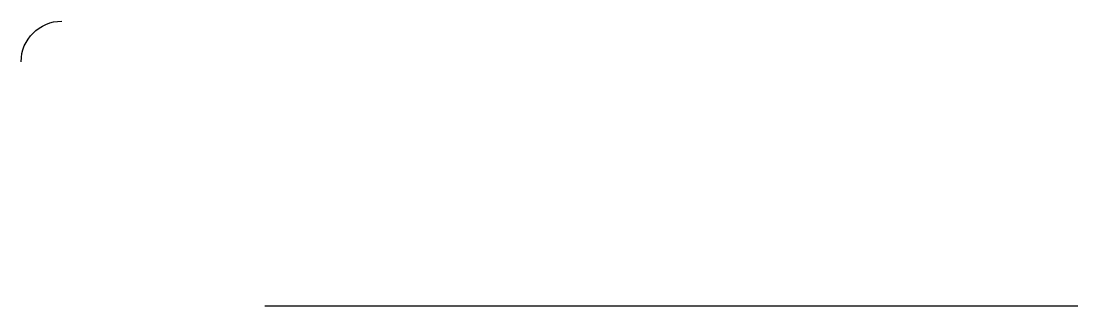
# Model space of a CAD drawing. Header units: millimetres. Extents: x -30 to 100, y 0 to 35.
import ezdxf

# ---------------------------------------------------------------- set-up
doc = ezdxf.new("R2010")
doc.units = ezdxf.units.MM

msp = doc.modelspace()

# ---------------------------------------------------------------- linework, layer by layer
msp.add_line((0, 0), (100, 0))
at = {"extrusion": (0, 0, -1)}
msp.add_arc((25, 30), 5, 0, 90, dxfattribs=at)

doc.saveas('drawing.dxf')
